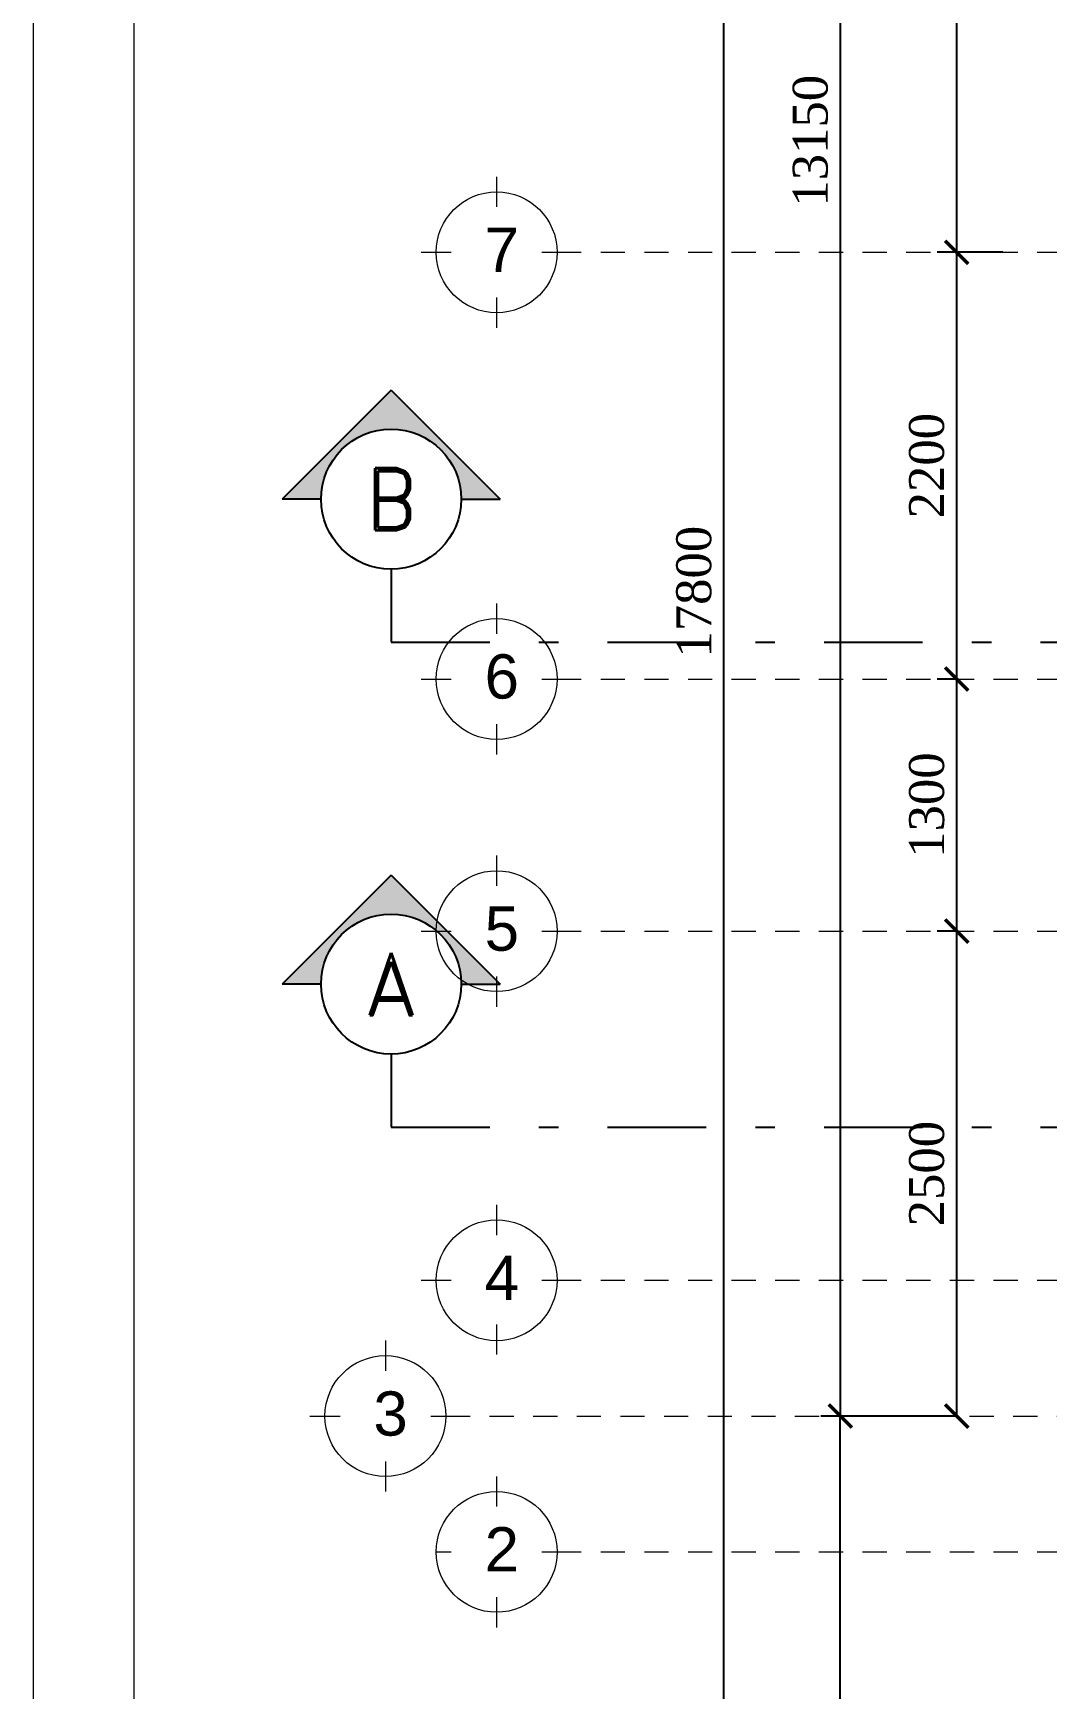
# Model space of a CAD drawing. Header units: millimetres. Extents: x -9564 to 494436, y -140371 to 4257.
# Drawn here: x 55.09 to 60.31, y 112.09 to 120.62 of the extents above; entities that cross this region are included whole.
import ezdxf
from ezdxf.enums import TextEntityAlignment as Align

# ---------------------------------------------------------------- set-up
doc = ezdxf.new("R2010")
doc.units = ezdxf.units.MM
doc.header["$MEASUREMENT"] = 0
for name, pattern in [('DASHDOTX2', [50.8, 25.4, -12.7, 0, -12.7]), ('DASHED2', [0.375, 0.25, -0.125]), ('HIDDEN2', [0.1875, 0.125, -0.0625])]:
    doc.linetypes.add(name, pattern=pattern)
doc.layers.get('DEFPOINTS').update_dxf_attribs({"lineweight": 18})
for name, color, linetype, lineweight in [('09-Arsiran', 8, 'Continuous', 5), ('AS', 8, 'HIDDEN2', 5), ('DIM', 1, 'Continuous', 5), ('DINDING', 1, 'Continuous', 20), ('LEGEND', 1, 'DASHED2', 50), ('XR-KOP A3_MOZART$0$A-TXTKOP', 3, 'Continuous', 5), ('XR-KOP A3_MOZART$0$KOP-A1$0$A-GRSKOP', 1, 'Continuous', 5)]:
    doc.layers.add(name, color=color, linetype=linetype, lineweight=lineweight)
doc.layers.add('1', color=5, linetype='Continuous')
doc.styles.add('HAND', font='ROMAND.SHX', dxfattribs={"width": 0.8, "height": 250})
doc.styles.add('ROMAND', font='romand.shx', dxfattribs={"width": 0.7})
doc.styles.get("Standard").update_dxf_attribs({"font": 'arial.ttf'})
doc.styles.add('style2', font='times.ttf', dxfattribs={"height": 0.18})
doc.styles.add('XR-KOP A3_MOZART$0$ROMAND', font='romand.shx', dxfattribs={"height": 2, "bigfont": 'bigfont.shx'})
doc.dimstyles.new('ISO-25', dxfattribs={"dimtxt": 0.18, "dimasz": 0.12, "dimexe": 0.1, "dimexo": 0.1, "dimgap": 0.0625, "dimtad": 1, "dimtoh": 1, "dimdec": 0, "dimlfac": 1000, "dimtxsty": 'style2', "dimblk": 'ARCHTICK', "dimcen": 0.15, "dimclrd": 1, "dimclre": 1, "dimclrt": 4, "dimadec": 0, "dimazin": 0, "dimtfac": 1, "dimtdec": 0, "dimtmove": 0, "dimatfit": 3, "dimldrblk": 'OBLIQUE', "dimfxl": 1, "dimarcsym": 0})

# ---------------------------------------------------------------- blocks, each defined once
blk = doc.blocks.new('as2')
at = {"layer": '09-Arsiran'}
for p, q in [((242.6331, 156.2168), (242.6331, 156.0611)), ((242.2438, 155.8275), (242.3995, 155.8275)), ((242.8667, 155.8275), (243.0224, 155.8275)), ((242.6331, 155.5939), (242.6331, 155.4382)), ((242.6331, 154.0168), (242.6331, 153.8611)), ((242.2438, 153.6275), (242.3995, 153.6275)), ((242.8667, 153.6275), (243.0224, 153.6275)), ((242.6331, 153.3939), (242.6331, 153.2382)), ((242.6331, 152.7168), (242.6331, 152.5611)), ((242.2438, 152.3275), (242.3995, 152.3275)), ((242.8667, 152.3275), (243.0224, 152.3275)), ((242.6331, 152.0939), (242.6331, 151.9382)), ((242.6331, 150.9168), (242.6331, 150.7611)), ((242.2438, 150.5275), (242.3995, 150.5275)), ((242.8667, 150.5275), (243.0224, 150.5275)), ((242.6331, 150.3003), (242.6331, 150.1446)), ((242.0597, 150.2168), (242.0597, 150.0611)), ((241.6703, 149.8275), (241.8261, 149.8275)), ((242.2933, 149.8275), (242.449, 149.8275)), ((242.0597, 149.5939), (242.0597, 149.4382)), ((242.6331, 149.5168), (242.6331, 149.3611)), ((242.3216, 149.1275), (242.3995, 149.1275)), ((242.8667, 149.1275), (243.0224, 149.1275)), ((242.6331, 148.8939), (242.6331, 148.7382))]:
    blk.add_line(p, q, dxfattribs=at)
for centre in [(242.6331, 155.8275), (242.6331, 153.6275), (242.6331, 152.3275), (242.6331, 150.5275), (242.0597, 149.8275), (242.6331, 149.1275)]:
    blk.add_circle(centre, 0.3115, dxfattribs=at)
at = {"layer": 'AS'}
for p, q in [((242.9446, 155.8275), (256.2148, 155.8275)), ((242.9446, 153.6275), (256.2148, 153.6275)), ((242.9446, 152.3275), (256.2148, 152.3275)), ((242.9446, 150.5275), (256.2148, 150.5275)), ((242.3711, 149.8275), (256.2148, 149.8275)), ((242.9446, 149.1275), (256.2148, 149.1275))]:
    blk.add_line(p, q, dxfattribs=at)
at = {"layer": '09-Arsiran', "color": 2, "char_height": 0.2281, "attachment_point": 1}
for s, insert in [('7', (242.5712, 155.9548)), ('6', (242.5712, 153.7548)), ('5', (242.5712, 152.4548)), ('4', (242.5712, 150.6548)), ('3', (241.9978, 149.9548)), ('2', (242.5712, 149.2548))]:
    blk.add_mtext_dynamic_manual_height_columns(s, width=0.054257, gutter_width=1.1404, heights=[0], dxfattribs=dict(at, insert=insert))
blk = doc.blocks.new('hsdh')
at = {"layer": 'XR-KOP A3_MOZART$0$KOP-A1$0$A-GRSKOP', "color": 0, "linetype": 'Continuous', "lineweight": 5}
blk.add_lwpolyline([(145480.1, 82601), (107945.4, 82601), (107945.4, 56196.5), (145480.1, 56196.5)], close=True, dxfattribs=at)
at = {"layer": 'XR-KOP A3_MOZART$0$KOP-A1$0$A-GRSKOP', "color": 5, "linetype": 'Continuous', "lineweight": 5}
blk.add_lwpolyline([(145016.9, 82137.7), (108408.6, 82137.7), (108408.6, 56659.8), (145016.9, 56659.8)], close=True, dxfattribs=at)
blk = doc.blocks.new('_ArchTick')
at = {"color": 0, "linetype": 'ByBlock', "const_width": 0.15}
blk.add_lwpolyline([(-0.5, -0.5), (0.5, 0.5)], dxfattribs=at)
blk = doc.blocks.new('*D348')
at = {"layer": 'DEFPOINTS', "color": 0, "transparency": 16777216}
for p in [(282.5585, 155.7224), (282.6585, 155.7224), (282.6382, 151.0724)]:
    blk.add_point(p, dxfattribs=at)
at = {"layer": 'DIM', "color": 1, "lineweight": -2, "transparency": 16777216}
for p, q in [((282.5585, 155.7224), (282.4585, 155.7224)), ((282.5585, 151.0724), (282.5585, 155.7224)), ((282.5382, 151.0724), (282.4585, 151.0724))]:
    blk.add_line(p, q, dxfattribs=at)
at = {"layer": 'DIM', "color": 1, "lineweight": -2, "transparency": 16777216, "xscale": 0.12, "yscale": 0.12, "zscale": 0.12}
for p, rotation in [((282.5585, 155.7224), 90), ((282.5585, 151.0724), 270)]:
    blk.add_blockref('_ArchTick', p, dxfattribs=dict(at, rotation=rotation))
at = {"layer": 'DIM', "color": 4, "transparency": 16777216, "insert": (282.4045, 153.3974), "char_height": 0.18, "attachment_point": 5, "rotation": 90, "style": 'style2'}
blk.add_mtext('4650', dxfattribs=at)
blk = doc.blocks.new('_Oblique')
at = {"color": 0, "linetype": 'ByBlock', "lineweight": -2}
blk.add_line((-0.5, -0.5), (0.5, 0.5), dxfattribs=at)
blk = doc.blocks.new('*D349')
at = {"layer": 'DEFPOINTS', "color": 0, "transparency": 16777216}
for p in [(283.1585, 158.2224), (283.2585, 158.2224), (283.2585, 155.7224)]:
    blk.add_point(p, dxfattribs=at)
at = {"layer": 'DIM', "color": 1, "lineweight": -2, "transparency": 16777216}
for p, q in [((283.1585, 158.2224), (283.0585, 158.2224)), ((283.1585, 155.7224), (283.1585, 158.2224)), ((283.1585, 155.7224), (283.0585, 155.7224))]:
    blk.add_line(p, q, dxfattribs=at)
at = {"layer": 'DIM', "color": 1, "lineweight": -2, "transparency": 16777216, "xscale": 0.12, "yscale": 0.12, "zscale": 0.12}
for p, rotation in [((283.1585, 158.2224), 90), ((283.1585, 155.7224), 270)]:
    blk.add_blockref('_ArchTick', p, dxfattribs=dict(at, rotation=rotation))
at = {"layer": 'DIM', "color": 4, "transparency": 16777216, "insert": (283.0045, 156.9724), "char_height": 0.18, "attachment_point": 5, "rotation": 90, "style": 'style2'}
blk.add_mtext('2500', dxfattribs=at)
blk = doc.blocks.new('*D350')
at = {"layer": 'DEFPOINTS', "color": 0, "transparency": 16777216}
for p in [(283.1585, 159.5224), (283.2585, 159.5224), (283.2585, 158.2224)]:
    blk.add_point(p, dxfattribs=at)
at = {"layer": 'DIM', "color": 1, "lineweight": -2, "transparency": 16777216}
for p, q in [((283.1585, 159.5224), (283.0585, 159.5224)), ((283.1585, 158.2224), (283.1585, 159.5224)), ((283.1585, 158.2224), (283.0585, 158.2224))]:
    blk.add_line(p, q, dxfattribs=at)
at = {"layer": 'DIM', "color": 1, "lineweight": -2, "transparency": 16777216, "xscale": 0.12, "yscale": 0.12, "zscale": 0.12}
for p, rotation in [((283.1585, 159.5224), 90), ((283.1585, 158.2224), 270)]:
    blk.add_blockref('_ArchTick', p, dxfattribs=dict(at, rotation=rotation))
at = {"layer": 'DIM', "color": 4, "transparency": 16777216, "insert": (283.0045, 158.8724), "char_height": 0.18, "attachment_point": 5, "rotation": 90, "style": 'style2'}
blk.add_mtext('1300', dxfattribs=at)
blk = doc.blocks.new('*D351')
at = {"layer": 'DEFPOINTS', "color": 0, "transparency": 16777216}
for p in [(283.1583, 161.7224), (283.4971, 161.7224), (283.2583, 159.5224)]:
    blk.add_point(p, dxfattribs=at)
at = {"layer": 'DIM', "color": 1, "lineweight": -2, "transparency": 16777216}
for p, q in [((283.3971, 161.7224), (283.0583, 161.7224)), ((283.1583, 159.5224), (283.1583, 161.7224)), ((283.1583, 159.5224), (283.0583, 159.5224))]:
    blk.add_line(p, q, dxfattribs=at)
at = {"layer": 'DIM', "color": 1, "lineweight": -2, "transparency": 16777216, "xscale": 0.12, "yscale": 0.12, "zscale": 0.12}
for p, rotation in [((283.1583, 161.7224), 90), ((283.1583, 159.5224), 270)]:
    blk.add_blockref('_ArchTick', p, dxfattribs=dict(at, rotation=rotation))
at = {"layer": 'DIM', "color": 4, "transparency": 16777216, "insert": (283.0043, 160.6224), "char_height": 0.18, "attachment_point": 5, "rotation": 90, "style": 'style2'}
blk.add_mtext('2200', dxfattribs=at)
blk = doc.blocks.new('*D352')
at = {"layer": 'DEFPOINTS', "color": 0, "transparency": 16777216}
for p in [(283.1585, 167.4724), (283.5242, 167.4724), (283.4971, 161.7224)]:
    blk.add_point(p, dxfattribs=at)
at = {"layer": 'DIM', "color": 1, "lineweight": -2, "transparency": 16777216}
for p, q in [((283.4242, 167.4724), (283.0585, 167.4724)), ((283.1585, 161.7224), (283.1585, 167.4724)), ((283.3971, 161.7224), (283.0585, 161.7224))]:
    blk.add_line(p, q, dxfattribs=at)
at = {"layer": 'DIM', "color": 1, "lineweight": -2, "transparency": 16777216, "xscale": 0.12, "yscale": 0.12, "zscale": 0.12}
for p, rotation in [((283.1585, 167.4724), 90), ((283.1585, 161.7224), 270)]:
    blk.add_blockref('_ArchTick', p, dxfattribs=dict(at, rotation=rotation))
at = {"layer": 'DIM', "color": 4, "transparency": 16777216, "insert": (283.0042, 164.5974), "char_height": 0.18, "attachment_point": 5, "rotation": 90, "style": 'style2'}
blk.add_mtext('5750', dxfattribs=at)
blk = doc.blocks.new('*D354')
at = {"layer": 'DEFPOINTS', "color": 0, "transparency": 16777216}
for p in [(283.1585, 168.8724), (282.5585, 155.7224), (283.1585, 155.7224)]:
    blk.add_point(p, dxfattribs=at)
at = {"layer": 'DIM', "color": 1, "lineweight": -2, "transparency": 16777216}
for p, q in [((283.0585, 168.8724), (282.4585, 168.8724)), ((282.5585, 168.8724), (282.5585, 155.7224)), ((283.0585, 155.7224), (282.4585, 155.7224))]:
    blk.add_line(p, q, dxfattribs=at)
at = {"layer": 'DIM', "color": 1, "lineweight": -2, "transparency": 16777216, "xscale": 0.12, "yscale": 0.12, "zscale": 0.12}
for p, rotation in [((282.5585, 168.8724), 90), ((282.5585, 155.7224), 270)]:
    blk.add_blockref('_ArchTick', p, dxfattribs=dict(at, rotation=rotation))
at = {"layer": 'DIM', "color": 4, "transparency": 16777216, "insert": (282.4045, 162.2974), "char_height": 0.18, "attachment_point": 5, "rotation": 90, "style": 'style2'}
blk.add_mtext('13150', dxfattribs=at)
blk = doc.blocks.new('*D355')
at = {"layer": 'DEFPOINTS', "color": 0, "transparency": 16777216}
for p in [(281.9585, 168.8724), (282.5585, 168.8724), (282.5585, 151.0724)]:
    blk.add_point(p, dxfattribs=at)
at = {"layer": 'DIM', "color": 1, "lineweight": -2, "transparency": 16777216}
for p, q in [((282.4585, 168.8724), (281.8585, 168.8724)), ((281.9585, 151.0724), (281.9585, 168.8724)), ((282.4585, 151.0724), (281.8585, 151.0724))]:
    blk.add_line(p, q, dxfattribs=at)
at = {"layer": 'DIM', "color": 1, "lineweight": -2, "transparency": 16777216, "xscale": 0.12, "yscale": 0.12, "zscale": 0.12}
for p, rotation in [((281.9585, 168.8724), 90), ((281.9585, 151.0724), 270)]:
    blk.add_blockref('_ArchTick', p, dxfattribs=dict(at, rotation=rotation))
at = {"layer": 'DIM', "color": 4, "transparency": 16777216, "insert": (281.8042, 159.9724), "char_height": 0.18, "attachment_point": 5, "rotation": 90, "style": 'style2'}
blk.add_mtext('17800', dxfattribs=at)
blk = doc.blocks.new('ARAH-4')
blk.add_hatch(color=8).paths.add_polyline_path([(-4.5, 0), (-7, 0), (0, -7), (7, 0), (4.5, 0, -1)])
at = {"color": 9}
for p, q in [((0, -7), (-7, 0)), ((-4.5, 0), (-7, 0)), ((0, -7), (7, 0)), ((4.5, 0), (7, 0))]:
    blk.add_line(p, q, dxfattribs=at)
blk.add_circle((0, 0), 4.5, dxfattribs=at)
at = {"color": 4, "style": 'ROMAND'}
blk.add_attdef('A', text='', height=4, dxfattribs=at).set_placement((0, 0), align=Align.MIDDLE_CENTER)
blk = doc.blocks.new('pot2')
at = {"layer": '1', "linetype": 'DASHDOTX2', "ltscale": 0.02}
for points in [[(160.243, 160.0886), (160.243, 159.7115), (176.6346, 159.7115), (176.6346, 160.0886)], [(160.243, 157.5886), (160.243, 157.2115), (176.6346, 157.2115), (176.6346, 157.5886)]]:
    blk.add_lwpolyline(points, dxfattribs=at)
ref = blk.add_blockref('ARAH-4', (160.243, 160.4495), dxfattribs=dict(xscale=0.080219464717514, yscale=0.080219464717514, zscale=0.080219464717514, rotation=180))
ref.add_attrib('A', 'B', dxfattribs={"color": 4, "height": 0.3209, "style": 'ROMAND'}).set_placement((160.243, 160.4495), align=Align.MIDDLE_CENTER)
ref = blk.add_blockref('ARAH-4', (160.243, 157.9495), dxfattribs=dict(xscale=0.080219464717514, yscale=0.080219464717514, zscale=0.080219464717514, rotation=180))
ref.add_attrib('A', 'A', dxfattribs={"color": 4, "height": 0.3209, "style": 'ROMAND'}).set_placement((160.243, 157.9495), align=Align.MIDDLE_CENTER)
blk = doc.blocks.new('fim4')
at = {"layer": 'DIM'}
for base, p1, p2, picture, middle in [((281.9585, 168.8724), (282.5585, 151.0724), (282.5585, 168.8724), '*D355', (281.8042, 159.9724)), ((282.5585, 155.7224), (283.1585, 168.8724), (283.1585, 155.7224), '*D354', (282.4045, 162.2974)), ((283.1585, 167.4724), (283.4971, 161.7224), (283.5242, 167.4724), '*D352', (283.0042, 164.5974)), ((283.1583, 161.7224), (283.2583, 159.5224), (283.4971, 161.7224), '*D351', (283.0043, 160.6224)), ((283.1585, 159.5224), (283.2585, 158.2224), (283.2585, 159.5224), '*D350', (283.0045, 158.8724)), ((283.1585, 158.2224), (283.2585, 155.7224), (283.2585, 158.2224), '*D349', (283.0045, 156.9724)), ((282.5585, 155.7224), (282.6382, 151.0724), (282.6585, 155.7224), '*D348', (282.4045, 153.3974))]:
    dim = blk.add_linear_dim(base=base, p1=p1, p2=p2, angle=90, dimstyle='ISO-25', dxfattribs=at)
    dim.commit()
    dim.dimension.update_dxf_attribs({"geometry": picture, "text_midpoint": middle})
blk = doc.blocks.new('A$C2a879c63')
for name, p in [('pot2', (-74.3974, -143.5351)), ('fim4', (-194.3974, -143.5351))]:
    blk.add_blockref(name, p)
at = {"layer": 'DINDING'}
blk.add_blockref('as2', (-156.2437, -137.6403), dxfattribs=at)
at = {"layer": 'LEGEND', "xscale": 0.00111896417510141, "yscale": 0.00111896417510141, "zscale": 0.00111896417510141}
blk.add_blockref('hsdh', (-36.787, -62.8819), dxfattribs=at)
at = {"color": 4, "style": 'HAND'}
for tag, height, rotation, p in [('DRY.WASHER', 0.054, 0, (11.9366, 24.9122)), ('PATIO', 0.135, 0, (20.9666, 21.5696)), ('GENSET', 0.135, 0, (18.2157, 17.1045)), ('PLANTERBOX', 0.135, 90, (22.169, 13.2959)), ('PLANTERBOX', 0.135, 0, (18.5224, 11.5633)), ('PATIO', 0.135, 0, (400.0395, 10.821)), ('CARPORT', 0.135, 0, (12.157, 9.7744)), ('CARPORT', 0.135, 0, (20.6202, 9.7744))]:
    blk.add_attdef(tag, text='', height=height, rotation=rotation, dxfattribs=at).set_placement(p, align=Align.MIDDLE)
at = {"layer": 'XR-KOP A3_MOZART$0$A-TXTKOP', "style": 'XR-KOP A3_MOZART$0$ROMAND'}
for tag, p in [('1:200', (37.0468, 3.1879)), ('1:100', (79.0468, 3.1879)), ('1:100', (121.0468, 3.1879)), ('1:100', (163.0468, 3.1879)), ('1:100', (205.0468, 3.1879)), ('1:100', (247.0468, 3.1879)), ('1:100', (289.0468, 3.1879)), ('1:100', (331.0468, 3.1879)), ('1:100', (373.0468, 3.1879)), ('1:100', (415.0468, 3.1879)), ('1:100', (457.0468, 3.1879)), ('1:100', (499.0468, 3.1879))]:
    blk.add_attdef(tag, text='', height=0.1296, dxfattribs=at).set_placement(p, align=Align.MIDDLE)

msp = doc.modelspace()

# ---------------------------------------------------------------- block references
msp.add_blockref('A$C2a879c63', (-28.9148, 101.3058))

doc.saveas('drawing.dxf')
